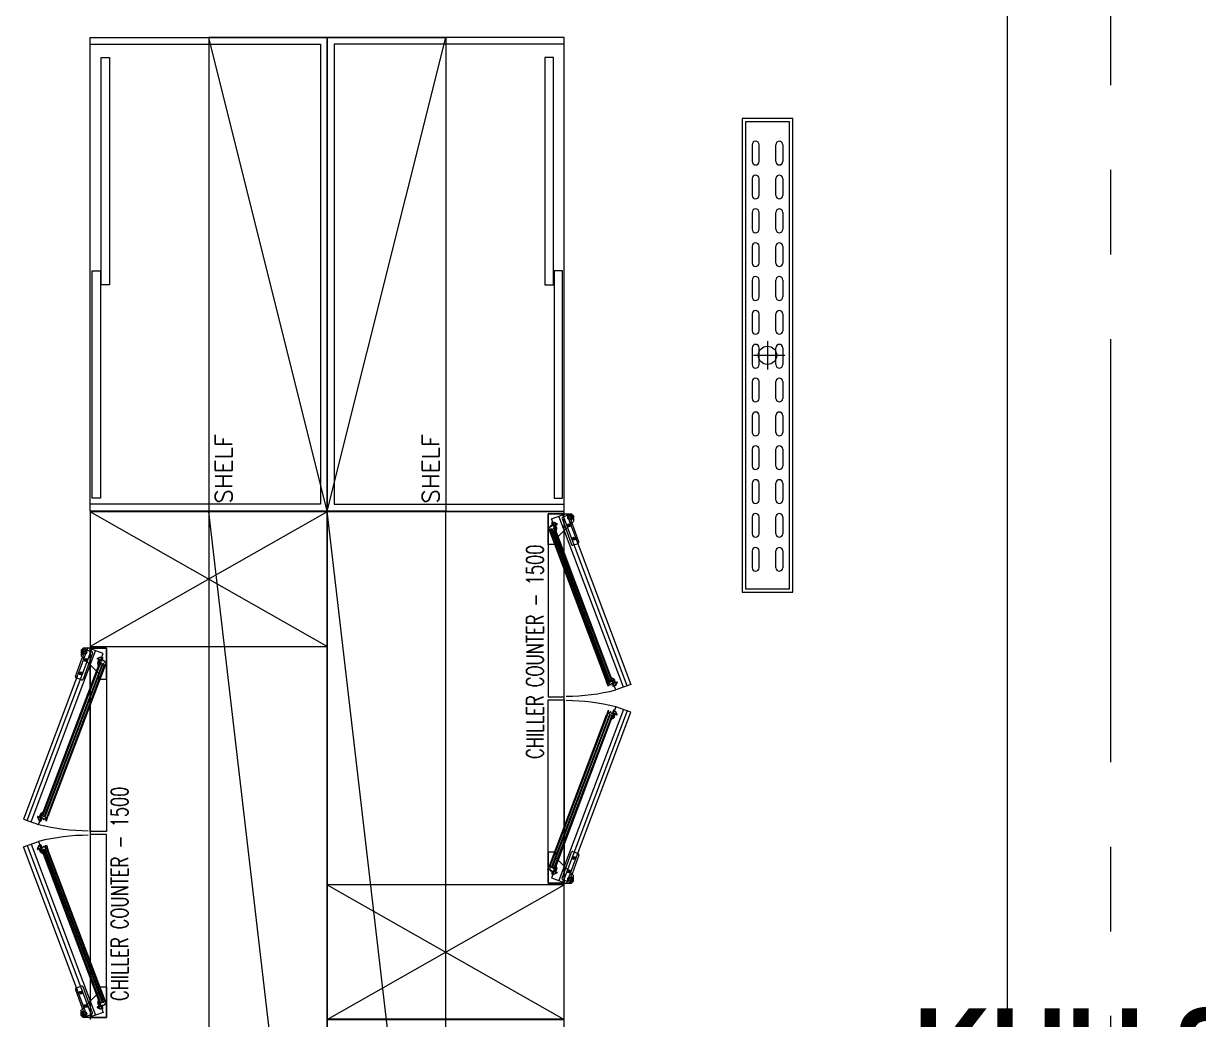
# Model space of a CAD drawing. Header units: millimetres. Extents: x 886808 to 1650903, y -1008069 to 230892.
# Drawn here: x 936741 to 940213, y -356283 to -353340 of the extents above; entities that cross this region are included whole.
import ezdxf

# ---------------------------------------------------------------- set-up
doc = ezdxf.new("R2010")
doc.units = ezdxf.units.MM
doc.linetypes.add('CENTER', pattern=[2, 1.25, -0.25, 0.25, -0.25])
doc.layers.get('0').update_dxf_attribs({"lineweight": 0})
for name, color, linetype, lineweight in [('8l NET TO', 8, 'Continuous', 9), ('A_Dim', 8, 'Continuous', 5), ('HACTH', 8, 'Continuous', 0), ('hatch', 250, 'Continuous', 0), ('I-FURN', 252, 'Continuous', 5), ('net vl', 33, 'Continuous', 5)]:
    doc.layers.add(name, color=color, linetype=linetype, lineweight=lineweight)
doc.styles.add('MtXpl_simplex8_shx', font='simplex8.shx')
doc.styles.add('Roof Fl type B$0$GHICHUTHUONG', font='arial.ttf', dxfattribs={"width": 0.8})
doc.styles.add('TIÊU ĐỀ', font='arial.ttf', dxfattribs={"height": 230})
doc.styles.add('{18b73a54-fa43-428c-adcb-c1c7bbdf2c84}', font='Simplex.shx')
doc.dimstyles.new('1-100', dxfattribs={"dimtxt": 230, "dimasz": 150, "dimexe": 150, "dimexo": 300, "dimgap": 90, "dimtad": 1, "dimdec": 0, "dimrnd": 5, "dimzin": 0, "dimtxsty": 'TIÊU ĐỀ', "dimblk": 'ARCHTICK', "dimcen": 100, "dimdle": 120, "dimclrd": 256, "dimclre": 256, "dimclrt": 2, "dimadec": 0, "dimazin": 0, "dimtfac": 1, "dimtdec": 0, "dimtix": 1, "dimtmove": 1, "dimatfit": 3, "dimldrblk": 'OPEN30', "dimfxl": 900, "dimtolj": 1, "dimtzin": 0, "dimlwd": 13, "dimlwe": 13, "dimarcsym": 1})

# ---------------------------------------------------------------- blocks, each defined once
blk = doc.blocks.new('TRUC KHU BEP')
at = {"layer": '8l NET TO', "color": 251, "linetype": 'CENTER', "ltscale": 1000, "true_color": 0x636466, "transparency": 33554636}
blk.add_line((5034.7, -4023.5), (5034.7, 41133.5), dxfattribs=at)
blk = doc.blocks.new('BO TRI BEP')
at = {"layer": 'net vl', "ltscale": 300, "transparency": 33554636, "insert": (5218.8, 23072.7), "char_height": 280.709, "width": 3476.932, "attachment_point": 5, "style": 'Roof Fl type B$0$GHICHUTHUONG'}
blk.add_mtext('{\\fArial|b1|i0|c0|p34;KHU SOẠN}', dxfattribs=at)
blk = doc.blocks.new('A$C26DD556D')
at = {"layer": 'hatch', "transparency": 33554636, "extrusion": (0, 0, -1)}
for p, q in [((3829.3, 16804.4), (4529.3, 16804.4)), ((3829.3, 15404.6), (3829.3, 16804.4)), ((4529.3, 16804.4), (4529.3, 15404.6)), ((5229.3, 16804.4), (4529.3, 16804.4)), ((4529.3, 16804.4), (4529.3, 15404.6)), ((5229.3, 15404.6), (5229.3, 16804.4)), ((3829.3, 16784.4), (4509.3, 16784.4)), ((3829.3, 15424.6), (3829.3, 16784.4)), ((4509.3, 16784.4), (4509.3, 15424.6)), ((5229.3, 16784.4), (4549.3, 16784.4)), ((4549.3, 16784.4), (4549.3, 15424.6)), ((5229.3, 15424.6), (5229.3, 16784.4)), ((3861.2, 16745.2), (3886.2, 16745.2)), ((3861.2, 16073), (3861.2, 16745.2)), ((3886.2, 16745.2), (3886.2, 16073)), ((5197.4, 16745.2), (5172.4, 16745.2)), ((5172.4, 16745.2), (5172.4, 16073)), ((5197.4, 16073), (5197.4, 16745.2)), ((3834.3, 16115), (3859.3, 16115)), ((3834.3, 15442.9), (3834.3, 16115)), ((3859.3, 16115), (3859.3, 15442.9)), ((5224.3, 16115), (5199.3, 16115)), ((5199.3, 16115), (5199.3, 15442.9)), ((5224.3, 15442.9), (5224.3, 16115)), ((3886.2, 16073), (3861.2, 16073)), ((5172.4, 16073), (5197.4, 16073)), ((4509.3, 15424.6), (3829.3, 15424.6)), ((3859.3, 15442.9), (3834.3, 15442.9)), ((4549.3, 15424.6), (5229.3, 15424.6)), ((5199.3, 15442.9), (5224.3, 15442.9)), ((4529.3, 15404.6), (3829.3, 15404.6)), ((4529.3, 15404.6), (5229.3, 15404.6))]:
    blk.add_line(p, q, dxfattribs=at)
at = {"layer": 'hatch', "transparency": 33554636}
for p, q in [((4529.3, 16804.4), (4179.3, 16804.4)), ((4179.3, 16804.4), (4179.3, 15404.6)), ((4529.3, 15404.6), (4179.3, 16804.4)), ((4529.3, 15404.6), (4529.3, 16804.4)), ((4529.3, 15404.6), (4529.3, 16804.4)), ((4529.3, 16804.4), (4879.3, 16804.4)), ((4529.3, 15404.6), (4879.3, 16804.4)), ((4879.3, 16804.4), (4879.3, 15404.6)), ((5905, 16564.9), (5755, 16564.9)), ((5755, 16564.9), (5755, 15164.9)), ((5905, 15164.9), (5905, 16564.9)), ((5895, 16554.9), (5765, 16554.9)), ((5765, 16554.9), (5765, 15174.9)), ((5895, 15174.9), (5895, 16554.9)), ((5785, 16487.3), (5785, 16437.3)), ((5805, 16437.3), (5805, 16487.3)), ((5855, 16437.3), (5855, 16487.3)), ((5875, 16487.3), (5875, 16437.3)), ((5785, 16387.3), (5785, 16337.3)), ((5805, 16337.3), (5805, 16387.3)), ((5855, 16337.3), (5855, 16387.3)), ((5875, 16387.3), (5875, 16337.3)), ((5785, 16287.3), (5785, 16237.3)), ((5805, 16237.3), (5805, 16287.3)), ((5855, 16237.3), (5855, 16287.3)), ((5875, 16287.3), (5875, 16237.3)), ((5785, 16187.3), (5785, 16137.3)), ((5805, 16137.3), (5805, 16187.3)), ((5855, 16137.3), (5855, 16187.3)), ((5875, 16187.3), (5875, 16137.3)), ((5785, 16087.3), (5785, 16037.3)), ((5805, 16037.3), (5805, 16087.3)), ((5855, 16037.3), (5855, 16087.3)), ((5875, 16087.3), (5875, 16037.3)), ((5785, 15987.3), (5785, 15937.3)), ((5805, 15937.3), (5805, 15987.3)), ((5855, 15937.3), (5855, 15987.3)), ((5875, 15987.3), (5875, 15937.3)), ((5830, 15906.6), (5830, 15823.2)), ((5785, 15887.3), (5785, 15837.3)), ((5805, 15837.3), (5805, 15887.3)), ((5855, 15837.3), (5855, 15887.3)), ((5875, 15887.3), (5875, 15837.3)), ((5788.2, 15864.9), (5881.7, 15864.9)), ((5785, 15787.3), (5785, 15737.3)), ((5805, 15737.3), (5805, 15787.3)), ((5855, 15737.3), (5855, 15787.3)), ((5875, 15787.3), (5875, 15737.3)), ((5785, 15687.3), (5785, 15637.3)), ((5805, 15637.3), (5805, 15687.3)), ((5855, 15637.3), (5855, 15687.3)), ((5875, 15687.3), (5875, 15637.3)), ((5785, 15587.3), (5785, 15537.3)), ((5805, 15537.3), (5805, 15587.3)), ((5855, 15537.3), (5855, 15587.3)), ((5875, 15587.3), (5875, 15537.3)), ((5785, 15487.3), (5785, 15437.3)), ((5805, 15437.3), (5805, 15487.3)), ((5855, 15437.3), (5855, 15487.3)), ((5875, 15487.3), (5875, 15437.3)), ((4529.2, 15004.8), (3829.2, 15402.3)), ((4529.2, 15402.3), (3829.2, 15004.8)), ((3829.2, 15402.3), (3829.2, 13902.3)), ((4529.2, 15402.3), (3829.2, 15402.3)), ((4179.3, 15404.6), (4529.3, 15404.6)), ((4529.3, 15402.3), (4179.3, 15402.3)), ((4179.3, 15402.3), (4179.3, 12401.2)), ((4529.3, 12401.2), (4179.3, 15402.3)), ((4529.2, 13902.3), (4529.2, 15402.3)), ((4879.3, 15404.6), (4529.3, 15404.6)), ((4529.3, 15404.6), (4529.3, 12405.6)), ((4879.3, 12405.6), (4529.3, 15404.6)), ((4879.3, 15404.6), (4529.3, 15404.6)), ((5229.3, 15402.4), (4529.3, 15402.4)), ((4529.3, 15402.4), (4529.3, 13902.4)), ((4529.3, 12401.2), (4529.3, 15402.3)), ((4879.3, 12405.6), (4879.3, 15404.6)), ((5229.3, 15396.9), (5181.8, 15396.9)), ((5181.8, 15396.9), (5181.8, 14855.7)), ((5181.8, 15305.4), (5181.8, 15396.9)), ((5181.8, 15396.9), (5250.7, 15396.9)), ((5191.5, 15381.7), (5236.2, 15397.9)), ((5382, 14876.1), (5191.5, 15381.7)), ((5404.4, 14884.2), (5213.8, 15389.8)), ((5222.9, 15382.3), (5250.6, 15305.8)), ((5415.5, 14888.3), (5225, 15393.8)), ((5242.9, 15393.4), (5225, 15386.9)), ((5229.3, 13902.4), (5229.3, 15402.4)), ((5229.3, 14855.7), (5229.3, 15396.9)), ((5236.2, 15397.9), (5426.7, 14892.3)), ((5250.7, 15396.9), (5256.6, 15390.9)), ((5256.6, 15390.9), (5256.6, 15374.3)), ((5785, 15387.3), (5785, 15337.3)), ((5805, 15337.3), (5805, 15387.3)), ((5855, 15337.3), (5855, 15387.3)), ((5875, 15387.3), (5875, 15337.3)), ((5183.6, 15359.1), (5181.1, 15358.2)), ((5181.1, 15358.2), (5185.6, 15345.9)), ((5185.1, 15354.7), (5183.6, 15359.1)), ((5185.6, 15345.9), (5188, 15346.7)), ((5185.6, 15345.9), (5354.6, 14899.9)), ((5188, 15346.7), (5357, 14900.7)), ((5191, 15352.8), (5192.3, 15349.2)), ((5361.8, 14901.5), (5192.3, 15349.2)), ((5195.1, 15371.6), (5192.6, 15370)), ((5193.6, 15369.6), (5193.9, 15370.3)), ((5197.4, 15359.2), (5193.6, 15369.6)), ((5193.9, 15370.3), (5195.1, 15371.6)), ((5195.1, 15370.2), (5194.1, 15369.8)), ((5194.1, 15369.8), (5197.8, 15359.7)), ((5194.7, 15350.1), (5364.2, 14902.4)), ((5197.9, 15362.6), (5195.1, 15370.2)), ((5199.7, 15360), (5197.4, 15359.2)), ((5197.8, 15359.7), (5198.8, 15360)), ((5207.6, 15366.1), (5197.9, 15362.6)), ((5198.3, 15361.6), (5203, 15363.3)), ((5198.8, 15360), (5198.3, 15361.6)), ((5198.6, 15353.6), (5202, 15344.2)), ((5198.7, 15355.5), (5201, 15356.4)), ((5202.5, 15345.1), (5198.7, 15355.5)), ((5199, 15371.6), (5198.8, 15371.2)), ((5208.8, 15366.6), (5199, 15371.6)), ((5199.1, 15370.4), (5207.6, 15366.1)), ((5200.3, 15355.8), (5199.3, 15355.4)), ((5199.3, 15355.4), (5203, 15345.3)), ((5199.4, 15360.7), (5199.7, 15360)), ((5204.4, 15359.7), (5199.8, 15361.1)), ((5200.9, 15354.3), (5200.3, 15355.8)), ((5205.6, 15356), (5200.9, 15354.3)), ((5201, 15356.4), (5201.3, 15355.6)), ((5201.3, 15353.3), (5206, 15355)), ((5204, 15345.6), (5201.3, 15353.3)), ((5201.8, 15355.6), (5204.4, 15359.7)), ((5203.1, 15344.8), (5202.5, 15345.1)), ((5203, 15363.3), (5205.6, 15356)), ((5203, 15345.3), (5204, 15345.6)), ((5205, 15344.6), (5203.1, 15344.8)), ((5204, 15363.6), (5208.7, 15365.3)), ((5207.4, 15354.1), (5204, 15363.6)), ((5204.6, 15347.1), (5205, 15346)), ((5206.3, 15351.8), (5204.8, 15349.1)), ((5205, 15346), (5206, 15346.4)), ((5256.6, 15374.3), (5205.5, 15323.2)), ((5206, 15346.4), (5205.6, 15347.5)), ((5205.7, 15348.6), (5207.2, 15351.3)), ((5206, 15355), (5206.4, 15353.8)), ((5239.7, 15361.2), (5245.8, 15363.5)), ((5243.9, 15359.3), (5241.6, 15365.4)), ((5250.1, 15376.2), (5252.3, 15378.8)), ((5252.9, 15369.2), (5250.6, 15371.2)), ((5273, 15313.9), (5252.9, 15369.2)), ((5202, 15344.2), (5205, 15344.6)), ((5366, 14911.6), (5202, 15344.2)), ((5205.5, 15323.2), (5205.5, 15305.4)), ((5254.1, 15321.6), (5260.2, 15323.8)), ((5258.3, 15319.6), (5256, 15325.8)), ((5205.5, 15305.4), (5181.8, 15305.4)), ((5255.2, 15303.7), (5270.8, 15309.3)), ((5785, 15287.3), (5785, 15237.3)), ((5805, 15237.3), (5805, 15287.3)), ((5855, 15237.3), (5855, 15287.3)), ((5875, 15287.3), (5875, 15237.3)), ((5765, 15174.9), (5895, 15174.9)), ((5755, 15164.9), (5905, 15164.9)), ((3822.3, 15000.2), (3631.8, 14494.7)), ((3807.9, 14999.2), (3801.9, 14993.3)), ((3876.8, 14999.2), (3807.9, 14999.2)), ((3867, 14984), (3822.3, 15000.2)), ((3829.2, 15004.8), (4529.2, 15004.8)), ((3829.2, 14458.1), (3829.2, 14999.2)), ((3829.2, 14999.2), (3876.8, 14999.2)), ((3876.8, 14999.2), (3876.8, 14458.1)), ((3876.8, 14907.7), (3876.8, 14999.2)), ((3643, 14490.6), (3833.5, 14996.2)), ((3654.2, 14486.6), (3844.7, 14992.1)), ((3676.5, 14478.5), (3867, 14984)), ((3785.5, 14916.3), (3805.6, 14971.5)), ((3801.9, 14993.3), (3801.9, 14976.6)), ((3801.9, 14976.6), (3853, 14925.6)), ((3805.6, 14971.5), (3807.9, 14973.5)), ((3808.4, 14978.5), (3806.2, 14981.1)), ((3835.6, 14984.6), (3807.9, 14908.2)), ((3818.8, 14963.6), (3812.7, 14965.8)), ((3814.6, 14961.6), (3816.9, 14967.8)), ((3815.6, 14995.7), (3833.5, 14989.2)), ((3849.7, 14969), (3859.5, 14974)), ((3854.5, 14966), (3849.8, 14967.7)), ((3859.4, 14972.7), (3851, 14968.4)), ((3851, 14968.4), (3860.6, 14964.9)), ((3851.1, 14956.5), (3854.5, 14966)), ((3855.5, 14965.6), (3852.9, 14958.3)), ((3854.1, 14962), (3858.7, 14963.5)), ((3860.2, 14963.9), (3855.5, 14965.6)), ((3859.1, 14963.1), (3858.8, 14962.4)), ((3859.5, 14974), (3859.7, 14973.5)), ((3859.7, 14962.4), (3860.2, 14963.9)), ((3860.6, 14964.9), (3863.4, 14972.5)), ((3864.4, 14972.2), (3860.7, 14962)), ((3861.1, 14961.5), (3864.9, 14972)), ((3864.6, 14972.6), (3863.4, 14974)), ((3863.4, 14974), (3865.9, 14972.3)), ((3863.4, 14972.5), (3864.4, 14972.2)), ((3864.9, 14972), (3864.6, 14972.6)), ((3692.5, 14514), (3856.5, 14946.5)), ((3863.8, 14952.4), (3694.3, 14504.7)), ((3696.7, 14503.9), (3866.2, 14951.6)), ((3870.5, 14949.1), (3701.5, 14503.1)), ((3872.9, 14948.2), (3703.9, 14502.2)), ((3800.3, 14922), (3802.5, 14928.1)), ((3852.8, 14950.9), (3851.3, 14953.6)), ((3852.5, 14957.3), (3852.1, 14956.1)), ((3852.2, 14954.1), (3853.7, 14951.4)), ((3857.2, 14955.6), (3852.5, 14957.3)), ((3852.5, 14948.7), (3852.9, 14949.8)), ((3853.5, 14948.3), (3852.5, 14948.7)), ((3852.9, 14958.3), (3857.6, 14956.6)), ((3853.9, 14949.5), (3853.5, 14948.3)), ((3853.5, 14946.9), (3855.4, 14947.1)), ((3856.5, 14946.5), (3853.5, 14946.9)), ((3856.7, 14957.9), (3854.1, 14962)), ((3854.5, 14948), (3857.2, 14955.6)), ((3855.5, 14947.6), (3854.5, 14948)), ((3855.4, 14947.1), (3856, 14947.5)), ((3859.2, 14957.8), (3855.5, 14947.6)), ((3856, 14947.5), (3859.8, 14957.9)), ((3859.9, 14955.9), (3856.5, 14946.5)), ((3857.5, 14958.7), (3857.2, 14958)), ((3859.8, 14957.9), (3857.5, 14958.7)), ((3857.6, 14956.6), (3858.2, 14958.2)), ((3858.2, 14958.2), (3859.2, 14957.8)), ((3858.8, 14962.4), (3861.1, 14961.5)), ((3860.7, 14962), (3859.7, 14962.4)), ((3867.5, 14955.1), (3866.2, 14951.6)), ((3872.9, 14948.2), (3870.5, 14949.1)), ((3877.4, 14960.6), (3872.9, 14948.2)), ((3873.4, 14957.1), (3875, 14961.4)), ((3875, 14961.4), (3877.4, 14960.6)), ((3803.3, 14906), (3787.7, 14911.7)), ((3804.4, 14923.9), (3798.3, 14926.2)), ((3853, 14925.6), (3853, 14907.7)), ((3853, 14907.7), (3876.8, 14907.7)), ((5354.6, 14899.9), (5357, 14900.7)), ((5359, 14887.5), (5354.6, 14899.9)), ((5357, 14900.7), (5358.5, 14896.4)), ((5363.1, 14898), (5361.8, 14901.5)), ((5364.2, 14902.4), (5364.9, 14900.5)), ((5366, 14911.6), (5368.5, 14913.2)), ((5369.4, 14902.2), (5366, 14911.6)), ((5367.3, 14911.9), (5367, 14911.2)), ((5367, 14911.2), (5370.8, 14900.8)), ((5368.5, 14913.2), (5367.3, 14911.9)), ((5367.5, 14911.5), (5368.5, 14911.8)), ((5371.2, 14901.3), (5367.5, 14911.5)), ((5368.5, 14911.8), (5371.3, 14904.2)), ((5369.5, 14912.2), (5370.5, 14912.6)), ((5369.9, 14911), (5369.5, 14912.2)), ((5370.5, 14912.6), (5371, 14911.4)), ((5370.8, 14900.8), (5373.1, 14901.6)), ((5372.2, 14901.6), (5371.2, 14901.3)), ((5374.2, 14908.5), (5371.3, 14909.6)), ((5371.3, 14904.2), (5376, 14905.9)), ((5371.7, 14910.6), (5374.6, 14909.5)), ((5376.4, 14904.9), (5371.7, 14903.2)), ((5371.7, 14903.2), (5372.2, 14901.6)), ((5375.4, 14885.8), (5372, 14895.2)), ((5374.4, 14898), (5372.2, 14897.2)), ((5372.2, 14897.2), (5375.9, 14886.8)), ((5372.7, 14897.1), (5373.8, 14897.4)), ((5376.4, 14886.9), (5372.7, 14897.1)), ((5373.1, 14901.6), (5372.8, 14902.4)), ((5373.2, 14902.8), (5377.8, 14901.3)), ((5373.8, 14897.4), (5374.3, 14895.9)), ((5374.3, 14895.9), (5379, 14897.6)), ((5374.7, 14897.3), (5374.4, 14898)), ((5384.3, 14898.4), (5374.7, 14894.9)), ((5374.7, 14894.9), (5377.4, 14887.3)), ((5377.8, 14901.3), (5375.2, 14897.2)), ((5376, 14905.9), (5375.6, 14907.1)), ((5379, 14897.6), (5376.4, 14904.9)), ((5376.6, 14907.5), (5380, 14898)), ((5380, 14898), (5384.7, 14899.7)), ((5380.6, 14889.6), (5384.3, 14898.4)), ((5385.6, 14898.7), (5381.4, 14888.7)), ((5361.5, 14888.3), (5359, 14887.5)), ((5359.9, 14892.7), (5361.5, 14888.3)), ((5378.4, 14886.2), (5375.4, 14885.8)), ((5375.9, 14886.8), (5376.5, 14886.4)), ((5377.4, 14887.3), (5376.4, 14886.9)), ((5376.5, 14886.4), (5378.4, 14886.2)), ((5381.4, 14888.7), (5380.9, 14888.9)), ((5426.7, 14892.3), (5382, 14876.1)), ((5181.8, 14855.7), (5229.3, 14855.7)), ((5181.8, 14305.5), (5181.8, 14846.6)), ((5181.8, 14846.6), (5229.3, 14846.6)), ((5382, 14826.2), (5191.5, 14320.7)), ((5229.3, 14846.6), (5229.3, 14305.5)), ((5426.7, 14810), (5382, 14826.2)), ((5185.6, 14356.5), (5354.6, 14802.5)), ((5188, 14355.6), (5357, 14801.6)), ((5361.8, 14800.8), (5192.3, 14353.1)), ((5194.7, 14352.2), (5364.2, 14799.9)), ((5366, 14790.7), (5202, 14358.1)), ((5404.4, 14818.1), (5213.8, 14312.6)), ((5415.5, 14814), (5225, 14308.5)), ((5236.2, 14304.4), (5426.7, 14810)), ((5359, 14814.9), (5354.6, 14802.5)), ((5354.6, 14802.5), (5357, 14801.6)), ((5357, 14801.6), (5358.5, 14806)), ((5361.5, 14814), (5359, 14814.9)), ((5359.9, 14809.6), (5361.5, 14814)), ((5363.1, 14804.3), (5361.8, 14800.8)), ((5364.2, 14799.9), (5364.9, 14801.8)), ((5369.4, 14800.1), (5366, 14790.7)), ((5366, 14790.7), (5368.5, 14789.1)), ((5367, 14791.1), (5370.8, 14801.5)), ((5367.3, 14790.4), (5367, 14791.1)), ((5368.5, 14789.1), (5367.3, 14790.4)), ((5371.2, 14801.1), (5367.5, 14790.9)), ((5367.5, 14790.9), (5368.5, 14790.5)), ((5368.5, 14790.5), (5371.3, 14798.1)), ((5369.9, 14791.3), (5369.5, 14790.1)), ((5369.5, 14790.1), (5370.5, 14789.8)), ((5370.5, 14789.8), (5371, 14790.9)), ((5370.8, 14801.5), (5373.1, 14800.7)), ((5372.2, 14800.7), (5371.2, 14801.1)), ((5371.3, 14798.1), (5376, 14796.4)), ((5374.2, 14793.8), (5371.3, 14792.7)), ((5371.7, 14799.2), (5372.2, 14800.7)), ((5376.4, 14797.4), (5371.7, 14799.2)), ((5371.7, 14791.7), (5374.6, 14792.8)), ((5375.4, 14816.5), (5372, 14807.1)), ((5372.2, 14805.2), (5375.9, 14815.6)), ((5374.4, 14804.3), (5372.2, 14805.2)), ((5376.4, 14815.4), (5372.7, 14805.3)), ((5372.7, 14805.3), (5373.8, 14804.9)), ((5373.1, 14800.7), (5372.8, 14800)), ((5373.2, 14799.6), (5377.8, 14801)), ((5373.8, 14804.9), (5374.3, 14806.4)), ((5374.3, 14806.4), (5379, 14804.7)), ((5374.7, 14805.1), (5374.4, 14804.3)), ((5374.7, 14807.4), (5377.4, 14815.1)), ((5384.3, 14803.9), (5374.7, 14807.4)), ((5377.8, 14801), (5375.2, 14805.1)), ((5378.4, 14816.2), (5375.4, 14816.5)), ((5376, 14796.4), (5375.6, 14795.2)), ((5375.9, 14815.6), (5376.5, 14815.9)), ((5377.4, 14815.1), (5376.4, 14815.4)), ((5379, 14804.7), (5376.4, 14797.4)), ((5376.5, 14815.9), (5378.4, 14816.2)), ((5376.6, 14794.9), (5380, 14804.4)), ((5380, 14804.4), (5384.7, 14802.6)), ((5380.6, 14812.7), (5384.3, 14803.9)), ((5381.4, 14813.7), (5380.9, 14813.5)), ((5385.6, 14803.6), (5381.4, 14813.7)), ((3686.8, 14513), (3683.9, 14511.9)), ((3684.3, 14510.9), (3687.2, 14512)), ((3690, 14514.2), (3687.2, 14506.5)), ((3687.3, 14503.6), (3691, 14513.8)), ((3688, 14514.9), (3687.6, 14513.8)), ((3691.5, 14513.6), (3687.7, 14503.2)), ((3689, 14514.5), (3688, 14514.9)), ((3688.6, 14513.4), (3689, 14514.5)), ((3689.1, 14504.6), (3692.5, 14514)), ((3692.5, 14514), (3690, 14515.6)), ((3690, 14515.6), (3691.2, 14514.3)), ((3691, 14513.8), (3690, 14514.2)), ((3691.2, 14514.3), (3691.5, 14513.6)), ((3631.8, 14494.7), (3676.5, 14478.5)), ((3672.9, 14501.1), (3677.1, 14491)), ((3678.5, 14500.3), (3673.8, 14502)), ((3677.9, 14492), (3674.2, 14500.7)), ((3674.2, 14500.7), (3683.8, 14497.2)), ((3677.1, 14491), (3677.6, 14491.2)), ((3681.9, 14509.8), (3678.5, 14500.3)), ((3679.5, 14500), (3682.1, 14507.2)), ((3684.2, 14498.2), (3679.5, 14500)), ((3682, 14488.7), (3680.1, 14488.5)), ((3680.1, 14488.5), (3683.1, 14488.2)), ((3685.3, 14505.1), (3680.7, 14503.6)), ((3680.7, 14503.6), (3683.3, 14499.5)), ((3683.8, 14497.2), (3681.1, 14489.6)), ((3681.1, 14489.6), (3682.1, 14489.2)), ((3682.6, 14489.1), (3682, 14488.7)), ((3682.1, 14507.2), (3686.8, 14505.5)), ((3682.1, 14489.2), (3685.8, 14499.4)), ((3682.5, 14508.2), (3682.9, 14509.5)), ((3687.2, 14506.5), (3682.5, 14508.2)), ((3686.4, 14499.5), (3682.6, 14489.1)), ((3683.1, 14488.2), (3686.5, 14497.6)), ((3683.8, 14499.6), (3684.1, 14500.3)), ((3684.1, 14500.3), (3686.4, 14499.5)), ((3684.8, 14499.8), (3684.2, 14498.2)), ((3685.8, 14499.4), (3684.8, 14499.8)), ((3685.4, 14504), (3685.7, 14504.7)), ((3687.7, 14503.2), (3685.4, 14504)), ((3686.8, 14505.5), (3686.3, 14504)), ((3686.3, 14504), (3687.3, 14503.6)), ((3694.3, 14504.7), (3693.6, 14502.9)), ((3695.4, 14500.4), (3696.7, 14503.9)), ((3698.6, 14495.1), (3697.1, 14490.7)), ((3697.1, 14490.7), (3699.5, 14489.8)), ((3699.5, 14489.8), (3703.9, 14502.2)), ((3701.5, 14503.1), (3700, 14498.7)), ((3703.9, 14502.2), (3701.5, 14503.1)), ((3876.8, 14458.1), (3829.2, 14458.1)), ((3829.2, 14448.9), (3829.2, 13907.8)), ((3876.8, 14448.9), (3829.2, 14448.9)), ((3876.8, 13907.8), (3876.8, 14448.9)), ((3631.8, 14412.3), (3676.5, 14428.5)), ((3822.3, 13906.8), (3631.8, 14412.3)), ((3643, 14416.4), (3833.5, 13910.8)), ((3654.2, 14420.4), (3844.7, 13914.9)), ((3672.9, 14405.9), (3677.1, 14416)), ((3677.9, 14415), (3674.2, 14406.3)), ((3674.2, 14406.3), (3683.8, 14409.8)), ((3676.5, 14428.5), (3867, 13923)), ((3677.1, 14416), (3677.6, 14415.8)), ((3684.2, 14408.8), (3679.5, 14407.1)), ((3680.1, 14418.5), (3683.1, 14418.9)), ((3682, 14418.3), (3680.1, 14418.5)), ((3680.7, 14403.4), (3683.3, 14407.5)), ((3681.1, 14417.4), (3682.1, 14417.8)), ((3683.8, 14409.8), (3681.1, 14417.4)), ((3682.6, 14417.9), (3682, 14418.3)), ((3682.1, 14417.8), (3685.8, 14407.6)), ((3686.4, 14407.5), (3682.6, 14417.9)), ((3683.1, 14418.9), (3686.5, 14409.5)), ((3683.8, 14407.4), (3684.1, 14406.7)), ((3684.1, 14406.7), (3686.4, 14407.5)), ((3684.8, 14407.2), (3684.2, 14408.8)), ((3685.8, 14407.6), (3684.8, 14407.2)), ((3697.1, 14416.3), (3699.5, 14417.2)), ((3698.6, 14412), (3697.1, 14416.3)), ((3699.5, 14417.2), (3703.9, 14404.8)), ((3701.5, 14404), (3700, 14408.3)), ((3678.5, 14406.7), (3673.8, 14405)), ((3681.9, 14397.2), (3678.5, 14406.7)), ((3679.5, 14407.1), (3682.1, 14399.8)), ((3685.3, 14401.9), (3680.7, 14403.4)), ((3682.1, 14399.8), (3686.8, 14401.5)), ((3687.2, 14400.5), (3682.5, 14398.8)), ((3682.5, 14398.8), (3682.9, 14397.6)), ((3686.8, 14394), (3683.9, 14395.2)), ((3684.3, 14396.2), (3687.2, 14395)), ((3687.7, 14403.9), (3685.4, 14403)), ((3685.4, 14403), (3685.7, 14402.3)), ((3686.3, 14403), (3687.3, 14403.4)), ((3686.8, 14401.5), (3686.3, 14403)), ((3690, 14392.9), (3687.2, 14400.5)), ((3687.3, 14403.4), (3691, 14393.2)), ((3688, 14392.1), (3687.6, 14393.3)), ((3691.5, 14393.4), (3687.7, 14403.9)), ((3689, 14392.5), (3688, 14392.1)), ((3688.6, 14393.6), (3689, 14392.5)), ((3689.1, 14402.5), (3692.5, 14393.1)), ((3691, 14393.2), (3690, 14392.9)), ((3692.5, 14393.1), (3690, 14391.4)), ((3690, 14391.4), (3691.2, 14392.8)), ((3691.2, 14392.8), (3691.5, 14393.4)), ((3692.5, 14393.1), (3856.5, 13960.5)), ((3694.3, 14402.3), (3693.6, 14404.1)), ((3863.8, 13954.6), (3694.3, 14402.3)), ((3695.4, 14406.7), (3696.7, 14403.1)), ((3696.7, 14403.1), (3866.2, 13955.4)), ((3703.9, 14404.8), (3701.5, 14404)), ((3870.5, 13958), (3701.5, 14404)), ((3872.9, 13958.8), (3703.9, 14404.8)), ((5205.5, 14396.9), (5181.8, 14396.9)), ((5181.8, 14396.9), (5181.8, 14305.5)), ((5205.5, 14379.1), (5205.5, 14396.9)), ((5256.6, 14328), (5205.5, 14379.1)), ((5222.9, 14320), (5250.6, 14396.5)), ((5273, 14388.4), (5252.9, 14333.1)), ((5254.1, 14380.7), (5260.2, 14378.5)), ((5255.2, 14398.7), (5270.8, 14393)), ((5258.3, 14382.7), (5256, 14376.6)), ((5181.1, 14344.1), (5185.6, 14356.5)), ((5183.6, 14343.2), (5181.1, 14344.1)), ((5185.1, 14347.6), (5183.6, 14343.2)), ((5185.6, 14356.5), (5188, 14355.6)), ((5191, 14349.6), (5192.3, 14353.1)), ((5197.4, 14343.1), (5193.6, 14332.7)), ((5194.1, 14332.5), (5197.8, 14342.7)), ((5197.9, 14339.8), (5195.1, 14332.1)), ((5199.7, 14342.3), (5197.4, 14343.1)), ((5197.8, 14342.7), (5198.8, 14342.3)), ((5207.6, 14336.3), (5197.9, 14339.8)), ((5198.8, 14342.3), (5198.3, 14340.8)), ((5198.3, 14340.8), (5203, 14339.1)), ((5198.6, 14348.7), (5202, 14358.1)), ((5202.5, 14357.2), (5198.7, 14346.8)), ((5198.7, 14346.8), (5201, 14346)), ((5199.3, 14346.9), (5203, 14357.1)), ((5200.3, 14346.5), (5199.3, 14346.9)), ((5199.4, 14341.6), (5199.7, 14342.3)), ((5204.4, 14342.7), (5199.8, 14341.2)), ((5200.9, 14348.1), (5200.3, 14346.5)), ((5205.6, 14346.3), (5200.9, 14348.1)), ((5201, 14346), (5201.3, 14346.7)), ((5204, 14356.7), (5201.3, 14349.1)), ((5201.3, 14349.1), (5206, 14347.4)), ((5201.8, 14346.7), (5204.4, 14342.7)), ((5202, 14358.1), (5205, 14357.8)), ((5203.1, 14357.6), (5202.5, 14357.2)), ((5203, 14357.1), (5204, 14356.7)), ((5203, 14339.1), (5205.6, 14346.3)), ((5205, 14357.8), (5203.1, 14357.6)), ((5207.4, 14348.2), (5204, 14338.7)), ((5204, 14338.7), (5208.7, 14337)), ((5204.6, 14355.2), (5205, 14356.3)), ((5206.3, 14350.5), (5204.8, 14353.2)), ((5205, 14356.3), (5206, 14356)), ((5206, 14356), (5205.6, 14354.8)), ((5205.7, 14353.8), (5207.2, 14351)), ((5206, 14347.4), (5206.4, 14348.6)), ((5239.7, 14341.1), (5245.8, 14338.9)), ((5243.9, 14343.1), (5241.6, 14336.9)), ((5229.3, 14305.5), (5181.8, 14305.5)), ((5181.8, 14305.5), (5250.7, 14305.5)), ((5191.5, 14320.7), (5236.2, 14304.4)), ((5195.1, 14330.7), (5192.6, 14332.3)), ((5193.6, 14332.7), (5193.9, 14332)), ((5193.9, 14332), (5195.1, 14330.7)), ((5195.1, 14332.1), (5194.1, 14332.5)), ((5199, 14330.7), (5198.8, 14331.1)), ((5208.8, 14335.7), (5199, 14330.7)), ((5199.1, 14331.9), (5207.6, 14336.3)), ((5242.9, 14309), (5225, 14315.5)), ((5250.1, 14326.2), (5252.3, 14323.5)), ((5252.9, 14333.1), (5250.6, 14331.2)), ((5250.7, 14305.5), (5256.6, 14311.4)), ((5256.6, 14311.4), (5256.6, 14328)), ((4529.3, 14299.9), (5229.3, 13902.4)), ((4529.3, 13902.4), (5229.3, 14299.9)), ((5229.3, 14299.9), (4529.3, 14299.9)), ((3785.5, 13990.8), (3805.6, 13935.5)), ((3803.3, 14001), (3787.7, 13995.3)), ((3835.6, 13922.4), (3807.9, 13998.9)), ((3853, 13981.5), (3853, 13999.3)), ((3853, 13999.3), (3876.8, 13999.3)), ((3876.8, 13999.3), (3876.8, 13907.8)), ((3804.4, 13983.1), (3798.3, 13980.9)), ((3800.3, 13985), (3802.5, 13978.9)), ((3801.9, 13930.4), (3853, 13981.5)), ((3852.8, 13956.1), (3851.3, 13953.4)), ((3853.5, 13958.7), (3852.5, 13958.3)), ((3852.5, 13958.3), (3852.9, 13957.2)), ((3856.5, 13960.5), (3853.5, 13960.1)), ((3853.5, 13960.1), (3855.4, 13959.9)), ((3853.9, 13957.5), (3853.5, 13958.7)), ((3855.5, 13959.4), (3854.5, 13959)), ((3854.5, 13959), (3857.2, 13951.4)), ((3855.4, 13959.9), (3856, 13959.5)), ((3859.2, 13949.2), (3855.5, 13959.4)), ((3856, 13959.5), (3859.8, 13949.1)), ((3859.9, 13951.1), (3856.5, 13960.5)), ((3872.9, 13958.8), (3870.5, 13958)), ((3877.4, 13946.4), (3872.9, 13958.8)), ((3801.9, 13913.7), (3801.9, 13930.4)), ((3805.6, 13935.5), (3807.9, 13933.5)), ((3808.4, 13928.5), (3806.2, 13925.9)), ((3818.8, 13943.4), (3812.7, 13941.2)), ((3814.6, 13945.4), (3816.9, 13939.3)), ((3867, 13923), (3822.3, 13906.8)), ((3849.7, 13938), (3859.5, 13933.1)), ((3854.5, 13941.1), (3849.8, 13939.3)), ((3851, 13938.6), (3860.6, 13942.1)), ((3859.4, 13934.3), (3851, 13938.6)), ((3851.1, 13950.6), (3854.5, 13941.1)), ((3852.5, 13949.7), (3852.1, 13950.9)), ((3852.2, 13952.9), (3853.7, 13955.6)), ((3857.2, 13951.4), (3852.5, 13949.7)), ((3852.9, 13948.7), (3857.6, 13950.4)), ((3855.5, 13941.4), (3852.9, 13948.7)), ((3856.7, 13949.1), (3854.1, 13945)), ((3854.1, 13945), (3858.7, 13943.5)), ((3860.2, 13943.1), (3855.5, 13941.4)), ((3857.5, 13948.3), (3857.2, 13949)), ((3859.8, 13949.1), (3857.5, 13948.3)), ((3857.6, 13950.4), (3858.2, 13948.9)), ((3858.2, 13948.9), (3859.2, 13949.2)), ((3858.8, 13944.7), (3861.1, 13945.5)), ((3859.1, 13943.9), (3858.8, 13944.7)), ((3859.5, 13933.1), (3859.7, 13933.5)), ((3860.7, 13945), (3859.7, 13944.7)), ((3859.7, 13944.7), (3860.2, 13943.1)), ((3860.6, 13942.1), (3863.4, 13934.5)), ((3864.4, 13934.8), (3860.7, 13945)), ((3861.1, 13945.5), (3864.9, 13935.1)), ((3863.4, 13934.5), (3864.4, 13934.8)), ((3863.4, 13933.1), (3865.9, 13934.7)), ((3864.6, 13934.4), (3863.4, 13933.1)), ((3864.9, 13935.1), (3864.6, 13934.4)), ((3867.5, 13951.9), (3866.2, 13955.4)), ((3873.4, 13949.9), (3875, 13945.6)), ((3875, 13945.6), (3877.4, 13946.4)), ((3807.9, 13907.8), (3801.9, 13913.7)), ((3876.8, 13907.8), (3807.9, 13907.8)), ((3815.6, 13911.3), (3833.5, 13917.8)), ((3829.2, 13907.8), (3876.8, 13907.8)), ((5229.3, 13903.4), (4529.3, 13903.4)), ((4529.3, 13903.4), (4529.3, 12403.4)), ((4529.3, 13902.4), (5229.3, 13902.4)), ((5229.3, 12403.4), (5229.3, 13903.4))]:
    blk.add_line(p, q, dxfattribs=at)
for centre, radius in [((5830, 15864.9), 27), ((5245.9, 15385), 5.94), ((5245.9, 15385), 2.97), ((5242.7, 15362.3), 4.45), ((5257.1, 15322.7), 4.45), ((3812.6, 14987.3), 5.94), ((3812.6, 14987.3), 2.97), ((3815.8, 14964.7), 4.45), ((3801.4, 14925), 4.45), ((5257.1, 14379.6), 4.45), ((5242.7, 14340), 4.45), ((5245.9, 14317.4), 5.94), ((5245.9, 14317.4), 2.97), ((3801.4, 13982), 4.45), ((3812.6, 13919.7), 5.94), ((3812.6, 13919.7), 2.97), ((3815.8, 13942.3), 4.45)]:
    blk.add_circle(centre, radius, dxfattribs=at)
for centre, radius, start, end in [((5795, 16487.3), 10, 0, 180), ((5865, 16487.3), 10, 0, 180), ((5795, 16437.3), 10, 180, 0), ((5865, 16437.3), 10, 180, 0), ((5795, 16387.3), 10, 0, 180), ((5865, 16387.3), 10, 0, 180), ((5795, 16337.3), 10, 180, 0), ((5865, 16337.3), 10, 180, 0), ((5795, 16287.3), 10, 0, 180), ((5865, 16287.3), 10, 0, 180), ((5795, 16237.3), 10, 180, 0), ((5865, 16237.3), 10, 180, 0), ((5795, 16187.3), 10, 0, 180), ((5865, 16187.3), 10, 0, 180), ((5795, 16137.3), 10, 180, 0), ((5865, 16137.3), 10, 180, 0), ((5795, 16087.3), 10, 0, 180), ((5865, 16087.3), 10, 0, 180), ((5795, 16037.3), 10, 180, 0), ((5865, 16037.3), 10, 180, 0), ((5795, 15987.3), 10, 0, 180), ((5865, 15987.3), 10, 0, 180), ((5795, 15937.3), 10, 180, 0), ((5865, 15937.3), 10, 180, 0), ((5795, 15887.3), 10, 0, 180), ((5865, 15887.3), 10, 0, 180), ((5795, 15837.3), 10, 180, 0), ((5865, 15837.3), 10, 180, 0), ((5795, 15787.3), 10, 0, 180), ((5865, 15787.3), 10, 0, 180), ((5795, 15737.3), 10, 180, 0), ((5865, 15737.3), 10, 180, 0), ((5795, 15687.3), 10, 0, 180), ((5865, 15687.3), 10, 0, 180), ((5795, 15637.3), 10, 180, 0), ((5865, 15637.3), 10, 180, 0), ((5795, 15587.3), 10, 0, 180), ((5865, 15587.3), 10, 0, 180), ((5795, 15537.3), 10, 180, 0), ((5865, 15537.3), 10, 180, 0), ((5795, 15487.3), 10, 0, 180), ((5865, 15487.3), 10, 0, 180), ((5795, 15437.3), 10, 180, 0), ((5865, 15437.3), 10, 180, 0), ((5226.2, 15383.5), 3.56, 109.9522, 199.9522), ((5245.9, 15385), 8.91, 316.068, 109.9522), ((5795, 15387.3), 10, 0, 180), ((5865, 15387.3), 10, 0, 180), ((5184, 15359.1), 4.53, 284.8188, 10.0764), ((5192.8, 15348.1), 4.97, 110.9543, 196.212), ((5189.9, 15359.4), 1.58, 341.8767, 161.8767), ((5186, 15365.1), 8.21, 311.3552, 36.6128), ((5193.5, 15349.7), 1.25, 199.9522, 19.9522), ((5198.5, 15349.7), 3.87, 89.1891, 174.4468), ((5199.4, 15370.9), 0.594, 152.8829, 242.8829), ((5199.7, 15360.8), 0.297, 72.2942, 199.9522), ((5201.6, 15355.7), 0.297, 199.9522, 327.6101), ((5206.9, 15347.9), 2.38, 151.356, 199.9522), ((5206.9, 15347.9), 1.31, 151.356, 199.9522), ((5204.2, 15352.9), 2.38, 331.356, 19.9522), ((5204.2, 15352.9), 3.45, 331.356, 19.9522), ((5208.4, 15366), 0.713, 289.9522, 62.8829), ((5252.9, 15373.9), 3.56, 139.9522, 229.9522), ((5269.6, 15312.7), 3.56, 289.9522, 19.9522), ((5795, 15337.3), 10, 180, 0), ((5865, 15337.3), 10, 180, 0), ((5254, 15307), 3.56, 199.9522, 289.9522), ((5795, 15287.3), 10, 0, 180), ((5865, 15287.3), 10, 0, 180), ((5795, 15237.3), 10, 180, 0), ((5865, 15237.3), 10, 180, 0), ((3812.6, 14987.3), 8.91, 70.0478, 223.932), ((3805.7, 14976.2), 3.56, 310.0478, 40.0478), ((3832.3, 14985.9), 3.56, 340.0478, 70.0478), ((3850.1, 14968.4), 0.713, 117.1171, 250.0478), ((3858.8, 14963.2), 0.297, 340.0478, 107.7058), ((3859.2, 14973.3), 0.594, 297.1171, 27.1171), ((3872.5, 14967.4), 8.21, 143.3872, 228.6448), ((3868.6, 14961.8), 1.58, 18.1233, 198.1233), ((3854.3, 14955.3), 3.45, 160.0478, 208.644), ((3854.3, 14955.3), 2.38, 160.0478, 208.644), ((3851.6, 14950.3), 1.31, 340.0478, 28.644), ((3851.6, 14950.3), 2.38, 340.0478, 28.644), ((3857, 14958.1), 0.297, 212.3899, 340.0478), ((3860, 14952.1), 3.87, 5.5532, 90.8109), ((3865, 14952), 1.25, 160.0478, 340.0478), ((3865.7, 14950.5), 4.97, 343.788, 69.0457), ((3874.5, 14961.5), 4.53, 169.9236, 255.1812), ((3788.9, 14915), 3.56, 160.0478, 250.0478), ((3804.5, 14909.4), 3.56, 250.0478, 340.0478), ((5359.9, 14899.7), 3.6, 247.3233, 332.581), ((5363, 14902), 1.25, 19.9522, 199.9522), ((5366.2, 14903.9), 3.6, 247.3233, 332.581), ((5366.6, 14892.2), 1.58, 238.0276, 58.0276), ((5370.6, 14891.9), 3.6, 67.3233, 152.581), ((5372.2, 14911.9), 2.38, 199.9522, 248.5484), ((5372.2, 14911.9), 1.31, 199.9522, 248.5484), ((5373.1, 14902.5), 0.297, 72.2942, 199.9522), ((5373.3, 14906.3), 2.38, 19.9522, 68.5484), ((5373.3, 14906.3), 3.45, 19.9522, 68.5484), ((5375, 14897.4), 0.297, 199.9522, 327.6101), ((5385, 14899), 0.713, 337.0214, 109.9522), ((5235.1, 15456.4), 598.6, 270.0093, 284.206), ((5361.8, 14888.6), 4.53, 29.8279, 115.0856), ((5381.2, 14889.4), 0.594, 157.0214, 247.0214), ((5235.1, 14245.9), 598.6, 75.794, 89.9907), ((5359.9, 14802.7), 3.6, 27.419, 112.6767), ((5361.8, 14813.7), 4.53, 244.9144, 330.1721), ((5363, 14800.4), 1.25, 160.0478, 340.0478), ((5366.2, 14798.5), 3.6, 27.419, 112.6767), ((5366.6, 14810.1), 1.58, 301.9724, 121.9724), ((5370.6, 14810.4), 3.6, 207.419, 292.6767), ((5372.2, 14790.5), 2.38, 111.4516, 160.0478), ((5372.2, 14790.5), 1.31, 111.4516, 160.0478), ((5373.1, 14799.9), 0.297, 160.0478, 287.7058), ((5373.3, 14796), 2.38, 291.4516, 340.0478), ((5373.3, 14796), 3.45, 291.4516, 340.0478), ((5375, 14805), 0.297, 32.3899, 160.0478), ((5381.2, 14812.9), 0.594, 112.9786, 202.9786), ((5385, 14803.3), 0.713, 250.0478, 22.9786), ((3685.2, 14508.6), 3.45, 111.4516, 160.0478), ((3686.3, 14514.2), 1.31, 291.4516, 340.0478), ((3686.3, 14514.2), 2.38, 291.4516, 340.0478), ((3673.5, 14501.4), 0.713, 70.0478, 202.9786), ((3823.4, 15058.8), 598.6, 255.794, 269.9907), ((3677.3, 14491.8), 0.594, 292.9786, 22.9786), ((3685.2, 14508.6), 2.38, 111.4516, 160.0478), ((3683.5, 14499.7), 0.297, 212.3899, 340.0478), ((3685.4, 14504.8), 0.297, 340.0478, 107.7058), ((3687.9, 14494.2), 3.6, 27.419, 112.6767), ((3692.3, 14506.2), 3.6, 207.419, 292.6767), ((3691.9, 14494.6), 1.58, 121.9724, 301.9724), ((3696.7, 14491), 4.53, 64.9144, 150.1721), ((3695.5, 14504.3), 1.25, 340.0478, 160.0478), ((3698.6, 14502), 3.6, 207.419, 292.6767), ((3823.4, 13848.2), 598.6, 90.0093, 104.206), ((3677.3, 14415.3), 0.594, 337.0214, 67.0214), ((3683.5, 14407.3), 0.297, 19.9522, 147.6101), ((3687.9, 14412.8), 3.6, 247.3233, 332.581), ((3691.9, 14412.5), 1.58, 58.0276, 238.0276), ((3696.7, 14416.1), 4.53, 209.8279, 295.0856), ((3698.6, 14405), 3.6, 67.3233, 152.581), ((3673.5, 14405.7), 0.713, 157.0214, 289.9522), ((3685.2, 14398.4), 3.45, 199.9522, 248.5484), ((3685.2, 14398.4), 2.38, 199.9522, 248.5484), ((3685.4, 14402.2), 0.297, 252.2942, 19.9522), ((3686.3, 14392.8), 1.31, 19.9522, 68.5484), ((3686.3, 14392.8), 2.38, 19.9522, 68.5484), ((3692.3, 14400.8), 3.6, 67.3233, 152.581), ((3695.5, 14402.7), 1.25, 199.9522, 19.9522), ((5254, 14395.3), 3.56, 70.0478, 160.0478), ((5269.6, 14389.6), 3.56, 340.0478, 70.0478), ((5184, 14343.2), 4.53, 349.9236, 75.1812), ((5192.8, 14354.2), 4.97, 163.788, 249.0457), ((5189.9, 14342.9), 1.58, 198.1233, 18.1233), ((5186, 14337.2), 8.21, 323.3872, 48.6448), ((5193.5, 14352.7), 1.25, 340.0478, 160.0478), ((5198.5, 14352.6), 3.87, 185.5532, 270.8109), ((5199.7, 14341.5), 0.297, 160.0478, 287.7058), ((5201.6, 14346.6), 0.297, 32.3899, 160.0478), ((5206.9, 14354.4), 2.38, 160.0478, 208.644), ((5206.9, 14354.4), 1.31, 160.0478, 208.644), ((5204.2, 14349.4), 2.38, 340.0478, 28.644), ((5204.2, 14349.4), 3.45, 340.0478, 28.644), ((5199.4, 14331.4), 0.594, 117.1171, 207.1171), ((5208.4, 14336.3), 0.713, 297.1171, 70.0478), ((5226.2, 14318.8), 3.56, 160.0478, 250.0478), ((5245.9, 14317.4), 8.91, 250.0478, 43.932), ((5252.9, 14328.4), 3.56, 130.0478, 220.0478), ((3788.9, 13992), 3.56, 109.9522, 199.9522), ((3804.5, 13997.7), 3.56, 19.9522, 109.9522), ((3851.6, 13956.7), 1.31, 331.356, 19.9522), ((3851.6, 13956.7), 2.38, 331.356, 19.9522), ((3865, 13955), 1.25, 19.9522, 199.9522), ((3865.7, 13956.6), 4.97, 290.9543, 16.212), ((3812.6, 13919.7), 8.91, 136.068, 289.9522), ((3805.7, 13930.8), 3.56, 319.9522, 49.9522), ((3832.3, 13921.2), 3.56, 289.9522, 19.9522), ((3850.1, 13938.7), 0.713, 109.9522, 242.8829), ((3854.3, 13951.7), 3.45, 151.356, 199.9522), ((3854.3, 13951.7), 2.38, 151.356, 199.9522), ((3857, 13948.9), 0.297, 19.9522, 147.6101), ((3858.8, 13943.8), 0.297, 252.2942, 19.9522), ((3859.2, 13933.7), 0.594, 332.8829, 62.8829), ((3860, 13955), 3.87, 269.1891, 354.4468), ((3872.5, 13939.6), 8.21, 131.3552, 216.6128), ((3868.6, 13945.3), 1.58, 161.8767, 341.8767), ((3874.5, 13945.6), 4.53, 104.8188, 190.0764)]:
    blk.add_arc(centre, radius, start, end, dxfattribs=at)
at = {"layer": 'hatch', "transparency": 33554636, "style": '{18b73a54-fa43-428c-adcb-c1c7bbdf2c84}'}
for p in [(4248.4, 15426.4), (4860.2, 15426.4)]:
    blk.add_text('SHELF', height=50, rotation=90, dxfattribs=at).set_placement(p)
at = {"layer": 'hatch', "transparency": 33554636, "style": 'MtXpl_simplex8_shx', "width": 0.7}
for p in [(5167.9, 14672.5), (3940.6, 13957.3)]:
    blk.add_text('CHILLER COUNTER - 1500', height=50, rotation=90, dxfattribs=at).set_placement(p)
blk = doc.blocks.new('_ArchTick')
at = {"color": 0, "linetype": 'ByBlock', "const_width": 0.15}
blk.add_lwpolyline([(-0.5, -0.5), (0.5, 0.5)], dxfattribs=at)
blk = doc.blocks.new('*D1124')
at = {"layer": 'A_Dim', "lineweight": 13, "transparency": 16777216}
for p, q in [((939647, -352279.2), (939647, -362096.5)), ((939531, -352399.2), (939797, -352399.2)), ((939508.1, -361976.5), (939797, -361976.5))]:
    blk.add_line(p, q, dxfattribs=at)
at = {"layer": 'Defpoints', "color": 0, "transparency": 16777216}
for p in [(939231, -352399.2), (939208.1, -361976.5), (939647, -361976.5)]:
    blk.add_point(p, dxfattribs=at)
at = {"layer": 'A_Dim', "lineweight": 13, "transparency": 16777216, "xscale": 150, "yscale": 150, "zscale": 150}
for p, rotation in [((939647, -352399.2), 90), ((939647, -361976.5), 270)]:
    blk.add_blockref('_ArchTick', p, dxfattribs=dict(at, rotation=rotation))
at = {"layer": 'A_Dim', "color": 2, "transparency": 16777216, "insert": (939439.6, -357187.8), "char_height": 230, "attachment_point": 5, "rotation": 90, "style": 'TIÊU ĐỀ'}
blk.add_mtext('\\A1;9575', dxfattribs=at)
blk = doc.blocks.new('_Open30')
at = {"color": 0, "linetype": 'ByBlock', "lineweight": -2}
for p, q in [((-1, 0.268), (0, 0)), ((0, 0), (-1, -0.268)), ((0, 0), (-1, 0))]:
    blk.add_line(p, q, dxfattribs=at)

msp = doc.modelspace()

# ---------------------------------------------------------------- block references
at = {"transparency": 33554636}
msp.add_blockref('TRUC KHU BEP', (934918.6, -379499.2), dxfattribs=at)
at = {"layer": 'HACTH', "color": 252, "lineweight": -2, "true_color": 0x939598, "transparency": 33554636}
msp.add_blockref('BO TRI BEP', (934988.6, -379499.2), dxfattribs=at)
at = {"layer": 'I-FURN', "transparency": 33554636}
msp.add_blockref('A$C26DD556D', (933109.1, -370185.5), dxfattribs=at)

# ---------------------------------------------------------------- dimensions: what is measured, and where the dimension line sits
at = {"layer": 'A_Dim'}
dim = msp.add_linear_dim(base=(939647, -361976.5), p1=(939231, -352399.2), p2=(939208.1, -361976.5), angle=90, dimstyle='1-100', dxfattribs=at)
dim.commit()
dim.dimension.update_dxf_attribs({"geometry": '*D1124', "text_midpoint": (939439.6, -357187.8)})

doc.saveas('drawing.dxf')
